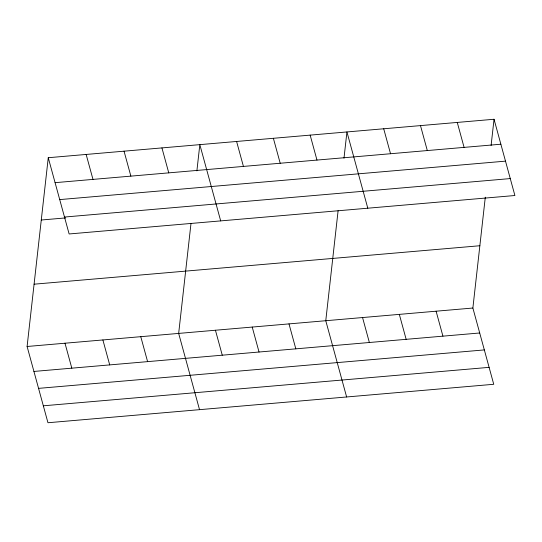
<?xml version="1.0" encoding="UTF-8"?>
<svg xmlns="http://www.w3.org/2000/svg" width="542" height="542" viewBox="0 0 542 542"><rect width="100%" height="100%" fill="white"/><g stroke="black" fill="none" stroke-linecap="round" stroke-linejoin="round"><path stroke-width="0.81" d="M485.3 197.186L472.875 308.032L493.742 384.285L47.96 422.74L27.1 346.487L48.258 157.715L494.04 119.26L514.9 195.513L69.125 233.968L48.258 157.715M191.001 223.392L178.664 333.411L199.524 409.664M196.888 170.872L199.829 144.639L220.689 220.899M338.106 210.702L325.769 320.722L346.629 396.974M343.994 158.183L346.934 131.95L367.794 208.203M491.099 145.486L494.04 119.26M55.088 182.668L500.869 144.213M59.722 199.598L505.496 161.143M64.491 217.044L510.266 178.582M41.28 220.011L65.697 217.904M34.085 284.191L479.86 245.736M27.1 346.487L472.875 308.032M33.929 371.439L479.704 332.984M38.557 388.37L484.338 349.915M43.333 405.809L489.108 367.354M457.265 122.431L464.087 147.383M420.484 125.609L427.313 150.561M436.1 311.203L442.929 336.155M383.709 128.779L390.538 153.732M399.325 314.374L406.154 339.326M362.551 317.544L369.373 342.503M310.153 135.121L316.982 160.08M273.378 138.298L280.207 163.25M288.994 323.892L295.824 348.845M236.603 141.469L243.426 166.421M252.22 327.063L259.042 352.015M215.438 330.241L222.267 355.193M161.936 147.912L168.758 172.864M124.043 151.177L130.873 176.13M140.771 336.677L147.6 361.636M86.151 154.45L92.98 179.402M102.885 339.949L109.708 364.901M64.993 343.215L71.815 368.174"/></g></svg>
